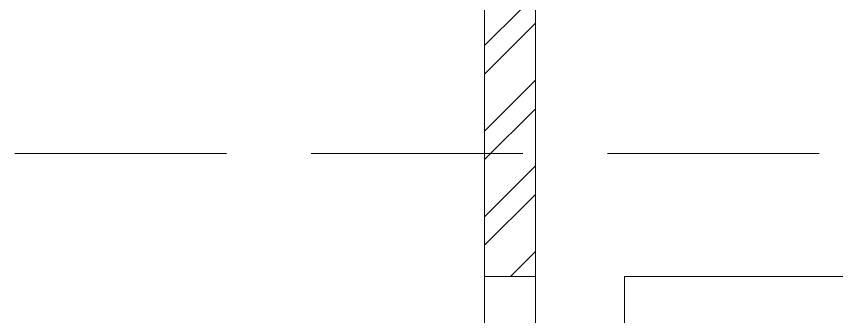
# Model space of a CAD drawing. Header units: millimetres. Extents: x 53645 to 137188, y 78097 to 135533.
# Drawn here: x 93923 to 95860, y 108875 to 109584 of the extents above; entities that cross this region are included whole.
import ezdxf

# ---------------------------------------------------------------- set-up
doc = ezdxf.new("R2010")
doc.units = ezdxf.units.MM
doc.linetypes.add('GOST2.303 4', pattern=[7, 5, -2, 0])
doc.layers.add('hatch', color=7, linetype='Continuous', lineweight=5)
doc.layers.add('Wall2', color=5, linetype='Continuous', lineweight=5)

msp = doc.modelspace()

# ---------------------------------------------------------------- linework, layer by layer
at = {"layer": 'hatch', "color": 251, "lineweight": 15, "ltscale": 100}
for points in [[(95028.8, 109514.9), (95113.9, 109600)], [(95028.8, 109447.6), (95148.8, 109567.6)], [(95028.8, 109312.9), (95148.8, 109432.9)], [(95028.8, 109245.5), (95148.8, 109365.5)], [(95028.8, 109110.8), (95148.8, 109230.8)], [(95028.8, 109043.5), (95148.8, 109163.5)], [(95090, 108969.9), (95148.8, 109028.8)]]:
    msp.add_lwpolyline(points, dxfattribs=at)
at = {"layer": 'Wall2', "ltscale": 50}
for points in [[(95028.8, 108969.9), (95028.8, 109600)], [(95148.8, 109600), (95148.8, 108969.9)], [(95148.8, 108969.9), (95028.8, 108969.9)]]:
    msp.add_lwpolyline(points, dxfattribs=at)
at = {"layer": 'Wall2', "color": 4, "linetype": 'GOST2.303 4', "lineweight": 0, "ltscale": 100}
msp.add_lwpolyline([(100018.8, 109260), (91368.8, 109260)], dxfattribs=at)
at = {"layer": 'Wall2', "color": 4, "linetype": 'Continuous', "lineweight": 0, "ltscale": 100}
for points in [[(95028.8, 108969.9), (95148.8, 108969.9), (95148.8, 106869.9), (95028.8, 106869.9)], [(95358.8, 108969.9), (96368.8, 108969.9), (96368.8, 106869.9), (95358.8, 106869.9)]]:
    msp.add_lwpolyline(points, close=True, dxfattribs=at)

doc.saveas('drawing.dxf')
